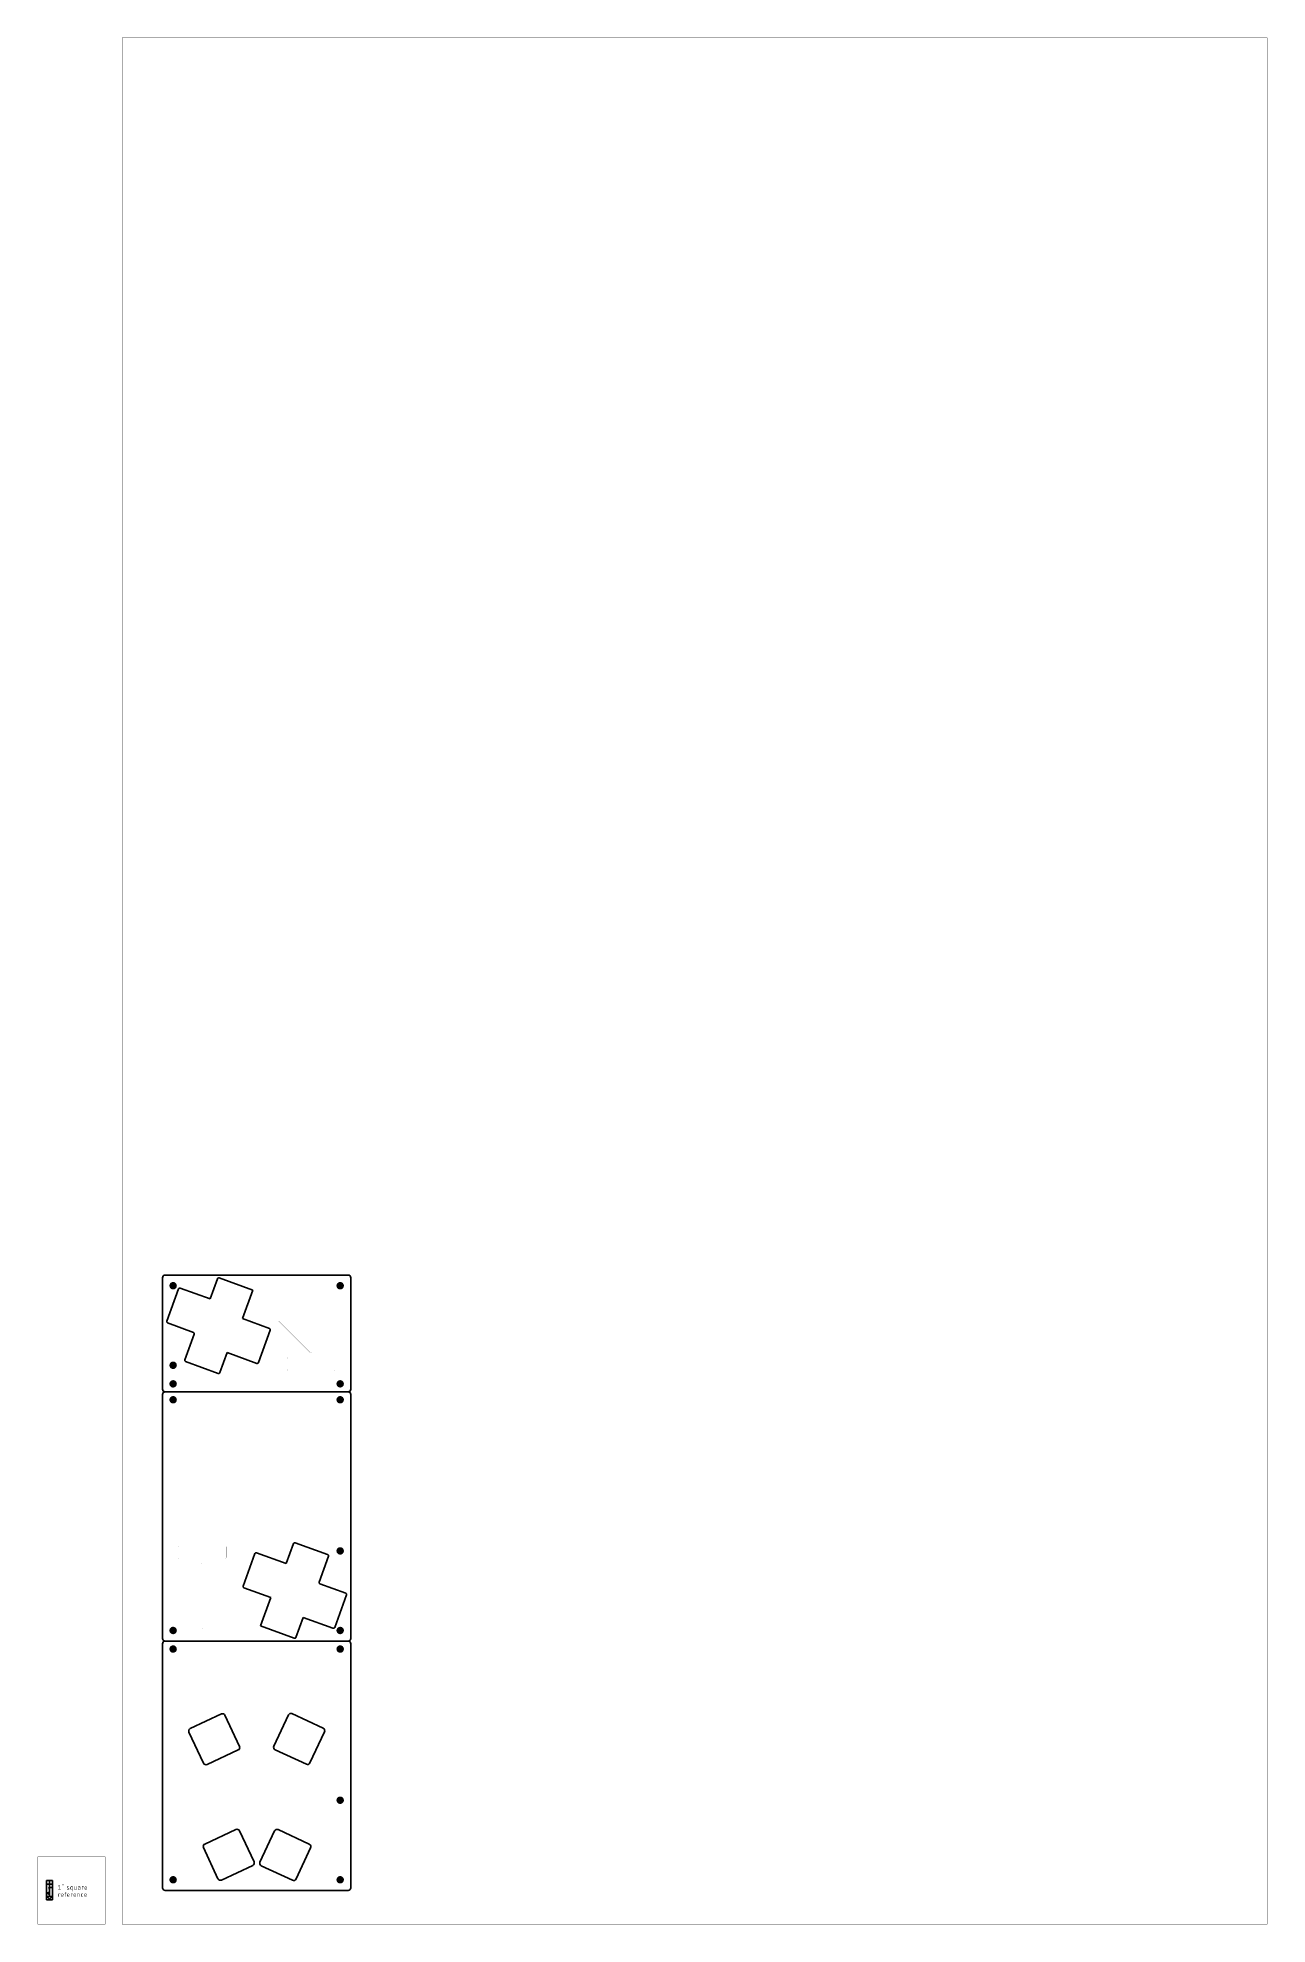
# Model space of a CAD drawing. Extents: x -32 to 432, y 0 to 711.
import ezdxf

# ---------------------------------------------------------------- set-up
doc = ezdxf.new("R2010")
doc.units = 0
for name, color, linetype in [('1', 14, 'CONTINUOUS'), ('20', 1, 'CONTINUOUS'), ('51', 250, 'CONTINUOUS')]:
    doc.layers.add(name, color=color, linetype=linetype)

msp = doc.modelspace()

# ---------------------------------------------------------------- linework, layer by layer
at = {"layer": '1', "const_width": 1.4}
for points in [[(19.24, 240, 1), (19.24, 241.4, 1), (19.24, 240)], [(82.24, 240, 1), (82.24, 241.4, 1), (82.24, 240)], [(19.24, 210, 1), (19.24, 211.4, 1), (19.24, 210)], [(19.24, 203, 1), (19.24, 204.4, 1), (19.24, 203)], [(82.24, 203, 1), (82.24, 204.4, 1), (82.24, 203)], [(19.24, 197, 1), (19.24, 198.4, 1), (19.24, 197)], [(82.24, 197, 1), (82.24, 198.4, 1), (82.24, 197)], [(82.24, 140, 1), (82.24, 141.4, 1), (82.24, 140)], [(19.24, 110, 1), (19.24, 111.4, 1), (19.24, 110)], [(82.24, 110, 1), (82.24, 111.4, 1), (82.24, 110)], [(19.24, 103, 1), (19.24, 104.4, 1), (19.24, 103)], [(82.24, 103, 1), (82.24, 104.4, 1), (82.24, 103)], [(82.24, 46, 1), (82.24, 47.4, 1), (82.24, 46)], [(19.24, 16, 1), (19.24, 17.4, 1), (19.24, 16)], [(82.24, 16, 1), (82.24, 17.4, 1), (82.24, 16)]]:
    msp.add_lwpolyline(points, format="xyb", dxfattribs=at)
at = {"layer": '20'}
for p, q in [((15.24, 243.7), (15.24, 206.7)), ((16.24, 244.7), (85.24, 244.7)), ((35.9114, 243.3238), (33.1532, 235.7459)), ((49.2381, 239.0054), (36.5522, 243.6227)), ((86.24, 206.7), (86.24, 243.7)), ((86.24, 243.7), (86.24, 206.7)), ((21.3114, 239.5238), (16.8651, 227.3078)), ((33.1532, 235.7459), (21.9522, 239.8227)), ((45.3412, 228.2988), (49.2381, 239.0054)), ((55.5682, 224.5764), (45.3412, 228.2988)), ((17.164, 226.667), (26.9212, 223.1157)), ((27.22, 222.4748), (23.6651, 212.7078)), ((51.4208, 211.7196), (55.8671, 223.9356)), ((36.8208, 207.9196), (39.579, 215.4975)), ((39.579, 215.4975), (50.78, 211.4207)), ((15.24, 206.7), (15.24, 201.7)), ((23.964, 212.067), (36.18, 207.6207)), ((86.24, 201.7), (86.24, 206.7)), ((86.24, 206.7), (86.24, 201.7)), ((15.24, 199.7), (15.24, 107.7)), ((16.24, 200.7), (85.24, 200.7)), ((86.24, 107.7), (86.24, 199.7)), ((86.24, 199.7), (86.24, 107.7)), ((64.6592, 143.4804), (61.901, 135.9025)), ((77.516, 139.333), (65.3, 143.7793)), ((50.0592, 139.6804), (45.6129, 127.4644)), ((61.901, 135.9025), (50.7, 139.9793)), ((74.26, 128.9252), (77.8149, 138.6922)), ((84.316, 124.733), (74.5588, 128.2844)), ((45.9118, 126.8236), (56.1388, 123.1012)), ((56.1388, 123.1012), (52.2419, 112.3946)), ((80.1686, 111.8762), (84.6149, 124.0922)), ((65.5686, 108.0762), (68.3268, 115.6541)), ((68.3268, 115.6541), (79.5278, 111.5773)), ((52.2419, 112.3946), (64.9278, 107.7773)), ((15.24, 105.7), (15.24, 13.7)), ((85.24, 106.7), (16.24, 106.7)), ((86.24, 105.7), (86.24, 13.7)), ((86.24, 105.7), (86.24, 13.7)), ((37.4662, 79.2375), (25.6842, 73.7435)), ((44.2892, 66.9718), (38.7952, 78.7538)), ((62.7252, 78.8663), (57.2312, 67.0843)), ((75.8361, 73.8559), (64.0541, 79.35)), ((25.2005, 72.4145), (30.6946, 60.6325)), ((70.8258, 60.745), (76.3198, 72.527)), ((32.0235, 60.1488), (43.8055, 65.6429)), ((57.7148, 65.7553), (69.4968, 60.2613)), ((42.9295, 35.6799), (31.1475, 30.1858)), ((70.5962, 30.1084), (58.8142, 35.6025)), ((30.6638, 28.8569), (36.1579, 17.0749)), ((49.7525, 23.4142), (44.2584, 35.1962)), ((57.4852, 35.1188), (51.9912, 23.3368)), ((65.5858, 16.9975), (71.0799, 28.7795)), ((37.4868, 16.5912), (49.2688, 22.0852)), ((52.4749, 22.0079), (64.2569, 16.5138)), ((-28.56, 15.1), (-28.56, 16.39)), ((-28.56, 16.39), (-27.41, 16.39)), ((-28.56, 15.1), (-28.56, 11.74)), ((-28.56, 15.1), (-27.41, 15.1)), ((-27.41, 16.39), (-26.26, 16.39)), ((-27.41, 15.1), (-27.41, 16.39)), ((-27.41, 13.81), (-27.41, 15.1)), ((-27.41, 15.1), (-26.26, 15.1)), ((-26.26, 16.39), (-26.26, 15.1)), ((-26.26, 13.81), (-26.26, 15.1)), ((-28.56, 11.74), (-28.56, 10.45)), ((-28.56, 11.74), (-28.25, 11.74)), ((-28.56, 10.45), (-28.56, 9.16)), ((-28.41, 10.45), (-28.56, 10.45)), ((-28.56, 9.16), (-27.41, 9.16)), ((-28.41, 10.45), (-27.41, 10.45)), ((-27.41, 9.45), (-28.41, 10.45)), ((-27.41, 12.01), (-28.25, 11.74)), ((-28.25, 11.74), (-27.41, 11)), ((-27.68, 13.81), (-27.41, 12.81)), ((-27.68, 13.81), (-27.41, 13.81)), ((-27.41, 13.81), (-26.26, 13.81)), ((-27.41, 12.81), (-27.41, 13.81)), ((-27.41, 12.01), (-27.41, 12.81)), ((-27.41, 11), (-27.41, 12.01)), ((-27.41, 11), (-27.41, 10.45)), ((-27.41, 10.45), (-26.41, 10.45)), ((-26.41, 10.45), (-27.41, 9.45)), ((-27.41, 9.45), (-27.41, 9.16)), ((-27.41, 9.16), (-26.26, 9.16)), ((-26.26, 10.45), (-26.41, 10.45)), ((-26.26, 10.45), (-26.26, 13.81)), ((-26.26, 9.16), (-26.26, 10.45)), ((16.24, 12.7), (85.24, 12.7))]:
    msp.add_line(p, q, dxfattribs=at)
for points, const_width in [([(59.0936, 228.0536), (70.8864, 239.8464)], 0.01), ([(71.5936, 239.8464), (83.3864, 228.0536)], 0.01), ([(70.8864, 215.5536), (59.0936, 227.3464)], 0.01), ([(83.3864, 227.3464), (71.5936, 215.5536)], 0.01), ([(62.74, 213.7), (79.74, 213.7)], 0.01), ([(15.24, 206.7), (86.24, 206.7)], 0.01), ([(62.24, 209.2), (62.24, 213.2)], 0.01), ([(79.74, 208.7), (62.74, 208.7)], 0.01), ([(80.24, 209.2), (80.24, 213.2)], 0.01), ([(21.74, 142.7), (38.74, 142.7)], 0.01), ([(18.0936, 124.0536), (29.8864, 135.8464)], 0.01), ([(21.24, 142.2), (21.24, 138.2)], 0.01), ([(38.74, 137.7), (21.74, 137.7)], 0.01), ([(30.5936, 135.8464), (42.3864, 124.0536)], 0.01), ([(39.24, 142.2), (39.24, 138.2)], 0.01), ([(29.8864, 111.5536), (18.0936, 123.3464)], 0.01), ([(42.3864, 123.3464), (30.5936, 111.5536)], 0.01), ([(-31.75, 25.4), (-31.75, 0)], 0.1524), ([(-6.35, 25.4), (-31.75, 25.4)], 0.1524), ([(-6.35, 0), (-6.35, 25.4)], 0.1524), ([(-24.0823, 14.2851), (-23.6308, 14.6463)], 0.1524), ([(-23.6308, 14.6463), (-23.6308, 13.0207)], 0.1524), ([(-22.6061, 14.6463), (-22.6061, 15.0075)], 0.1524), ([(-22.1545, 14.6463), (-22.1545, 15.0075)], 0.1524), ([(-24.0823, 13.0207), (-23.1792, 13.0207)], 0.1524), ([(-23.9287, 10.3537), (-23.9287, 11.4374)], 0.1524), ([(-23.9287, 11.4374), (-23.3869, 11.4374)], 0.1524), ([(-23.3869, 11.4374), (-23.3869, 11.2568)], 0.1524), ([(-22.8951, 10.6246), (-22.8951, 11.0762)], 0.1524), ([(-22.1727, 10.8956), (-22.8951, 10.8956)], 0.1524), ([(-22.1727, 10.3537), (-22.6242, 10.3537)], 0.1524), ([(-22.1727, 11.0762), (-22.1727, 10.8956)], 0.1524), ([(-21.6323, 11.4374), (-21.0904, 11.4374)], 0.1524), ([(-21.4517, 10.3537), (-21.4517, 11.7084)], 0.1524), ([(-21.1807, 11.9793), (-21.0904, 11.9793)], 0.1524), ([(-20.6547, 10.6246), (-20.6547, 11.0762)], 0.1524), ([(-19.9322, 10.8956), (-20.6547, 10.8956)], 0.1524), ([(-20.1746, 13.4723), (-20.6261, 13.6529)], 0.1524), ([(-19.9322, 10.3537), (-20.3837, 10.3537)], 0.1524), ([(-19.9322, 11.0762), (-19.9322, 10.8956)], 0.1524), ([(-19.4142, 13.8335), (-19.4142, 13.2916)], 0.1524), ([(-19.2394, 10.3537), (-19.2394, 11.4374)], 0.1524), ([(-19.2394, 11.4374), (-18.6975, 11.4374)], 0.1524), ([(-18.6917, 14.1044), (-19.1433, 14.1044)], 0.1524), ([(-19.1433, 13.0207), (-18.6917, 13.0207)], 0.1524), ([(-18.6975, 11.4374), (-18.6975, 11.2568)], 0.1524), ([(-18.6917, 12.4788), (-18.6917, 14.1044)], 0.1524), ([(-18.2058, 10.6246), (-18.2058, 11.0762)], 0.1524), ([(-17.4833, 10.8956), (-18.2058, 10.8956)], 0.1524), ([(-17.948, 14.1044), (-17.948, 13.2916)], 0.1524), ([(-17.4833, 10.3537), (-17.9348, 10.3537)], 0.1524), ([(-17.677, 13.0207), (-17.2255, 13.0207)], 0.1524), ([(-17.4833, 11.0762), (-17.4833, 10.8956)], 0.1524), ([(-17.2255, 13.0207), (-17.2255, 14.1044)], 0.1524), ([(-16.799, 10.3537), (-16.799, 11.4374)], 0.1524), ([(-16.799, 11.4374), (-16.3474, 11.4374)], 0.1524), ([(-16.0969, 14.1044), (-16.4582, 14.1044)], 0.1524), ([(-15.826, 13.6529), (-16.2324, 13.6529)], 0.1524), ([(-16.2324, 13.0207), (-15.826, 13.0207)], 0.1524), ([(-16.0765, 11.1665), (-16.0765, 10.3537)], 0.1524), ([(-15.826, 13.0207), (-15.826, 13.8335)], 0.1524), ([(-15.3904, 10.6246), (-15.3904, 11.1665)], 0.1524), ([(-15.1195, 11.4374), (-14.7582, 11.4374)], 0.1524), ([(-14.7582, 10.3537), (-15.1195, 10.3537)], 0.1524), ([(-15.0737, 13.0207), (-15.0737, 14.1044)], 0.1524), ([(-15.0737, 14.1044), (-14.5319, 14.1044)], 0.1524), ([(-14.5319, 14.1044), (-14.5319, 13.9238)], 0.1524), ([(-14.1938, 10.6246), (-14.1938, 11.0762)], 0.1524), ([(-13.4713, 10.8956), (-14.1938, 10.8956)], 0.1524), ([(-14.0402, 13.2916), (-14.0402, 13.7432)], 0.1524), ([(-13.3177, 13.5626), (-14.0402, 13.5626)], 0.1524), ([(-13.4713, 10.3537), (-13.9228, 10.3537)], 0.1524), ([(-13.3177, 13.0207), (-13.7692, 13.0207)], 0.1524), ([(-13.4713, 11.0762), (-13.4713, 10.8956)], 0.1524), ([(-13.3177, 13.7432), (-13.3177, 13.5626)], 0.1524), ([(-31.75, 0), (-6.35, 0)], 0.1524)]:
    msp.add_lwpolyline(points, dxfattribs=dict(at, const_width=const_width))
for points, const_width in [([(71.5936, 239.8464, 0.4142), (70.8864, 239.8464)], 0.01), ([(70.8847, 239.8482, 1), (70.8882, 239.8447)], 0.005), ([(70.8882, 239.8447, 1), (70.8847, 239.8482)], 0.005), ([(71.5953, 239.8482, 1), (71.5918, 239.8447)], 0.005), ([(71.5918, 239.8447, 1), (71.5953, 239.8482)], 0.005), ([(59.0936, 228.0536, 0.4142), (59.0936, 227.3464)], 0.01), ([(59.0918, 228.0553, 1), (59.0953, 228.0518)], 0.005), ([(59.0953, 228.0518, 1), (59.0918, 228.0553)], 0.005), ([(83.3864, 227.3464, 0.4142), (83.3864, 228.0536)], 0.01), ([(83.3882, 228.0553, 1), (83.3847, 228.0518)], 0.005), ([(83.3847, 228.0518, 1), (83.3882, 228.0553)], 0.005), ([(59.0953, 227.3482, 1), (59.0918, 227.3447)], 0.005), ([(59.0918, 227.3447, 1), (59.0953, 227.3482)], 0.005), ([(83.3847, 227.3482, 1), (83.3882, 227.3447)], 0.005), ([(83.3882, 227.3447, 1), (83.3847, 227.3482)], 0.005), ([(62.74, 213.7, 0.4142), (62.24, 213.2)], 0.01), ([(62.74, 213.7025, 1), (62.74, 213.6975)], 0.005), ([(62.74, 213.6975, 1), (62.74, 213.7025)], 0.005), ([(70.8864, 215.5536, 0.4142), (71.5936, 215.5536)], 0.01), ([(70.8882, 215.5553, 1), (70.8847, 215.5518)], 0.005), ([(70.8847, 215.5518, 1), (70.8882, 215.5553)], 0.005), ([(71.5918, 215.5553, 1), (71.5953, 215.5518)], 0.005), ([(71.5953, 215.5518, 1), (71.5918, 215.5553)], 0.005), ([(80.24, 213.2, 0.4142), (79.74, 213.7)], 0.01), ([(79.74, 213.7025, 1), (79.74, 213.6975)], 0.005), ([(79.74, 213.6975, 1), (79.74, 213.7025)], 0.005), ([(15.24, 206.7025, 1), (15.24, 206.6975)], 0.005), ([(62.2425, 213.2, 1), (62.2375, 213.2)], 0.005), ([(62.2375, 213.2, 1), (62.2425, 213.2)], 0.005), ([(62.24, 209.2, 0.4142), (62.74, 208.7)], 0.01), ([(62.2425, 209.2, 1), (62.2375, 209.2)], 0.005), ([(62.2375, 209.2, 1), (62.2425, 209.2)], 0.005), ([(62.74, 208.7025, 1), (62.74, 208.6975)], 0.005), ([(62.74, 208.6975, 1), (62.74, 208.7025)], 0.005), ([(79.74, 208.7, 0.4142), (80.24, 209.2)], 0.01), ([(79.74, 208.7025, 1), (79.74, 208.6975)], 0.005), ([(79.74, 208.6975, 1), (79.74, 208.7025)], 0.005), ([(80.2425, 213.2, 1), (80.2375, 213.2)], 0.005), ([(80.2375, 213.2, 1), (80.2425, 213.2)], 0.005), ([(80.2425, 209.2, 1), (80.2375, 209.2)], 0.005), ([(80.2375, 209.2, 1), (80.2425, 209.2)], 0.005), ([(86.24, 206.6975, 1), (86.24, 206.7025)], 0.005), ([(21.74, 142.7, 0.4142), (21.24, 142.2)], 0.01), ([(21.74, 142.7025, 1), (21.74, 142.6975)], 0.005), ([(21.74, 142.6975, 1), (21.74, 142.7025)], 0.005), ([(39.24, 142.2, 0.4142), (38.74, 142.7)], 0.01), ([(38.74, 142.7025, 1), (38.74, 142.6975)], 0.005), ([(38.74, 142.6975, 1), (38.74, 142.7025)], 0.005), ([(21.2425, 142.2, 1), (21.2375, 142.2)], 0.005), ([(21.2375, 142.2, 1), (21.2425, 142.2)], 0.005), ([(21.24, 138.2, 0.4142), (21.74, 137.7)], 0.01), ([(21.2425, 138.2, 1), (21.2375, 138.2)], 0.005), ([(21.2375, 138.2, 1), (21.2425, 138.2)], 0.005), ([(21.74, 137.7025, 1), (21.74, 137.6975)], 0.005), ([(21.74, 137.6975, 1), (21.74, 137.7025)], 0.005), ([(30.5936, 135.8464, 0.4142), (29.8864, 135.8464)], 0.01), ([(29.8847, 135.8482, 1), (29.8882, 135.8447)], 0.005), ([(29.8882, 135.8447, 1), (29.8847, 135.8482)], 0.005), ([(30.5953, 135.8482, 1), (30.5918, 135.8447)], 0.005), ([(30.5918, 135.8447, 1), (30.5953, 135.8482)], 0.005), ([(38.74, 137.7, 0.4142), (39.24, 138.2)], 0.01), ([(38.74, 137.7025, 1), (38.74, 137.6975)], 0.005), ([(38.74, 137.6975, 1), (38.74, 137.7025)], 0.005), ([(39.2425, 142.2, 1), (39.2375, 142.2)], 0.005), ([(39.2375, 142.2, 1), (39.2425, 142.2)], 0.005), ([(39.2425, 138.2, 1), (39.2375, 138.2)], 0.005), ([(39.2375, 138.2, 1), (39.2425, 138.2)], 0.005), ([(18.0936, 124.0536, 0.4142), (18.0936, 123.3464)], 0.01), ([(18.0918, 124.0553, 1), (18.0953, 124.0518)], 0.005), ([(18.0953, 123.3482, 1), (18.0918, 123.3447)], 0.005), ([(18.0953, 124.0518, 1), (18.0918, 124.0553)], 0.005), ([(18.0918, 123.3447, 1), (18.0953, 123.3482)], 0.005), ([(42.3864, 123.3464, 0.4142), (42.3864, 124.0536)], 0.01), ([(42.3882, 124.0553, 1), (42.3847, 124.0518)], 0.005), ([(42.3847, 123.3482, 1), (42.3882, 123.3447)], 0.005), ([(42.3847, 124.0518, 1), (42.3882, 124.0553)], 0.005), ([(42.3882, 123.3447, 1), (42.3847, 123.3482)], 0.005), ([(29.8864, 111.5536, 0.4142), (30.5936, 111.5536)], 0.01), ([(29.8882, 111.5553, 1), (29.8847, 111.5518)], 0.005), ([(29.8847, 111.5518, 1), (29.8882, 111.5553)], 0.005), ([(30.5918, 111.5553, 1), (30.5953, 111.5518)], 0.005), ([(30.5953, 111.5518, 1), (30.5918, 111.5553)], 0.005), ([(-31.7119, 25.4, 1), (-31.7881, 25.4)], 0.0762), ([(-31.75, 25.4381, 1), (-31.75, 25.3619)], 0.0762), ([(-6.3119, 25.4, 1), (-6.3881, 25.4)], 0.0762), ([(-6.35, 25.3619, 1), (-6.35, 25.4381)], 0.0762), ([(-24.1061, 14.3148, 1), (-24.0585, 14.2553)], 0.0762), ([(-23.5927, 14.6463, 1), (-23.6689, 14.6463)], 0.0762), ([(-23.607, 14.6165, 1), (-23.6546, 14.6761)], 0.0762), ([(-22.568, 15.0075, 1), (-22.6442, 15.0075)], 0.0762), ([(-22.6442, 14.6463, 1), (-22.568, 14.6463)], 0.0762), ([(-22.1164, 15.0075, 1), (-22.1926, 15.0075)], 0.0762), ([(-22.1926, 14.6463, 1), (-22.1164, 14.6463)], 0.0762), ([(-24.0823, 13.0588, 1), (-24.0823, 12.9826)], 0.0762), ([(-23.8906, 11.4374, 1), (-23.9668, 11.4374)], 0.0762), ([(-23.9287, 11.4755, 1), (-23.9287, 11.3993)], 0.0762), ([(-23.9668, 10.3537, 1), (-23.8906, 10.3537)], 0.0762), ([(-23.6689, 13.0207, 1), (-23.5927, 13.0207)], 0.0762), ([(-23.3488, 11.4374, 1), (-23.425, 11.4374)], 0.0762), ([(-23.425, 11.2568, 1), (-23.3488, 11.2568)], 0.0762), ([(-23.3869, 11.3993, 1), (-23.3869, 11.4755)], 0.0762), ([(-23.1792, 12.9826, 1), (-23.1792, 13.0588)], 0.0762), ([(-22.1727, 11.0762, 1), (-22.8951, 11.0762)], 0.1524), ([(-22.857, 11.0762, 1), (-22.9332, 11.0762)], 0.0762), ([(-22.9332, 11.0762, 1), (-22.857, 11.0762)], 0.0762), ([(-22.8951, 10.9337, 1), (-22.8951, 10.8575)], 0.0762), ([(-22.8951, 10.6246, 0.4142), (-22.6242, 10.3537)], 0.1524), ([(-22.857, 10.6246, 1), (-22.9332, 10.6246)], 0.0762), ([(-22.9332, 10.6246, 1), (-22.857, 10.6246)], 0.0762), ([(-22.6242, 10.3918, 1), (-22.6242, 10.3156)], 0.0762), ([(-22.6242, 10.3156, 1), (-22.6242, 10.3918)], 0.0762), ([(-22.1346, 11.0762, 1), (-22.2108, 11.0762)], 0.0762), ([(-22.2108, 11.0762, 1), (-22.1346, 11.0762)], 0.0762), ([(-22.2108, 10.8956, 1), (-22.1346, 10.8956)], 0.0762), ([(-22.1727, 10.8575, 1), (-22.1727, 10.9337)], 0.0762), ([(-22.1727, 10.3156, 1), (-22.1727, 10.3918)], 0.0762), ([(-21.6323, 11.4755, 1), (-21.6323, 11.3993)], 0.0762), ([(-21.1807, 11.9793, 0.4142), (-21.4517, 11.7084)], 0.1524), ([(-21.4136, 11.7084, 1), (-21.4898, 11.7084)], 0.0762), ([(-21.4898, 11.7084, 1), (-21.4136, 11.7084)], 0.0762), ([(-21.4898, 10.3537, 1), (-21.4136, 10.3537)], 0.0762), ([(-21.1807, 12.0174, 1), (-21.1807, 11.9412)], 0.0762), ([(-21.1807, 11.9412, 1), (-21.1807, 12.0174)], 0.0762), ([(-21.0904, 11.9412, 1), (-21.0904, 12.0174)], 0.0762), ([(-21.0904, 11.3993, 1), (-21.0904, 11.4755)], 0.0762), ([(-20.5358, 14.1044, 0.8318), (-20.6261, 13.6529)], 0.1524), ([(-20.7487, 13.1469, 1), (-20.7745, 13.0752)], 0.0762), ([(-20.7616, 13.111, 0.083), (-20.2649, 13.0207)], 0.1524), ([(-19.9322, 11.0762, 1), (-20.6547, 11.0762)], 0.1524), ([(-20.6166, 11.0762, 1), (-20.6928, 11.0762)], 0.0762), ([(-20.6928, 11.0762, 1), (-20.6166, 11.0762)], 0.0762), ([(-20.6547, 10.9337, 1), (-20.6547, 10.8575)], 0.0762), ([(-20.6547, 10.6246, 0.4142), (-20.3837, 10.3537)], 0.1524), ([(-20.6166, 10.6246, 1), (-20.6928, 10.6246)], 0.0762), ([(-20.6928, 10.6246, 1), (-20.6166, 10.6246)], 0.0762), ([(-20.612, 13.6882, 1), (-20.6403, 13.6175)], 0.0762), ([(-20.6403, 13.6175, 1), (-20.612, 13.6883)], 0.0762), ([(-20.1294, 14.0141, 0.1025), (-20.5358, 14.1044)], 0.1524), ([(-20.5353, 14.1425, 1), (-20.5363, 14.0663)], 0.0762), ([(-20.5363, 14.0663, 1), (-20.5353, 14.1425)], 0.0762), ([(-20.3837, 10.3918, 1), (-20.3837, 10.3156)], 0.0762), ([(-20.3837, 10.3156, 1), (-20.3837, 10.3918)], 0.0762), ([(-20.2649, 13.0207, 0.8318), (-20.1746, 13.4723)], 0.1524), ([(-20.2643, 13.0588, 1), (-20.2654, 12.9826)], 0.0762), ([(-20.2654, 12.9826, 1), (-20.2643, 13.0588)], 0.0762), ([(-20.1604, 13.5076, 1), (-20.1887, 13.4369)], 0.0762), ([(-20.1887, 13.4369, 1), (-20.1604, 13.5076)], 0.0762), ([(-20.145, 13.9794, 1), (-20.1138, 14.0489)], 0.0762), ([(-19.8941, 11.0762, 1), (-19.9703, 11.0762)], 0.0762), ([(-19.9703, 11.0762, 1), (-19.8941, 11.0762)], 0.0762), ([(-19.9703, 10.8956, 1), (-19.8941, 10.8956)], 0.0762), ([(-19.9322, 10.8575, 1), (-19.9322, 10.9337)], 0.0762), ([(-19.9322, 10.3156, 1), (-19.9322, 10.3918)], 0.0762), ([(-19.1433, 14.1044, 0.4142), (-19.4142, 13.8335)], 0.1524), ([(-19.3761, 13.8335, 1), (-19.4523, 13.8335)], 0.0762), ([(-19.4523, 13.8335, 1), (-19.3761, 13.8335)], 0.0762), ([(-19.4142, 13.2916, 0.4142), (-19.1433, 13.0207)], 0.1524), ([(-19.3761, 13.2916, 1), (-19.4523, 13.2916)], 0.0762), ([(-19.4523, 13.2916, 1), (-19.3761, 13.2916)], 0.0762), ([(-19.2013, 11.4374, 1), (-19.2775, 11.4374)], 0.0762), ([(-19.2394, 11.4755, 1), (-19.2394, 11.3993)], 0.0762), ([(-19.2775, 10.3537, 1), (-19.2013, 10.3537)], 0.0762), ([(-19.1433, 14.1425, 1), (-19.1433, 14.0663)], 0.0762), ([(-19.1433, 13.0588, 1), (-19.1433, 12.9826)], 0.0762), ([(-19.1433, 14.0663, 1), (-19.1433, 14.1425)], 0.0762), ([(-19.1433, 12.9826, 1), (-19.1433, 13.0588)], 0.0762), ([(-18.6594, 11.4374, 1), (-18.7356, 11.4374)], 0.0762), ([(-18.7356, 11.2568, 1), (-18.6594, 11.2568)], 0.0762), ([(-18.6536, 14.1044, 1), (-18.7298, 14.1044)], 0.0762), ([(-18.7298, 12.4788, 1), (-18.6536, 12.4788)], 0.0762), ([(-18.6975, 11.3993, 1), (-18.6975, 11.4755)], 0.0762), ([(-18.6917, 14.0663, 1), (-18.6917, 14.1425)], 0.0762), ([(-18.6917, 12.9826, 1), (-18.6917, 13.0588)], 0.0762), ([(-17.4833, 11.0762, 1), (-18.2058, 11.0762)], 0.1524), ([(-18.1677, 11.0762, 1), (-18.2439, 11.0762)], 0.0762), ([(-18.2439, 11.0762, 1), (-18.1677, 11.0762)], 0.0762), ([(-18.2058, 10.9337, 1), (-18.2058, 10.8575)], 0.0762), ([(-18.2058, 10.6246, 0.4142), (-17.9348, 10.3537)], 0.1524), ([(-18.1677, 10.6246, 1), (-18.2439, 10.6246)], 0.0762), ([(-18.2439, 10.6246, 1), (-18.1677, 10.6246)], 0.0762), ([(-17.9099, 14.1044, 1), (-17.9861, 14.1044)], 0.0762), ([(-17.948, 13.2916, 0.4142), (-17.677, 13.0207)], 0.1524), ([(-17.9099, 13.2916, 1), (-17.9861, 13.2916)], 0.0762), ([(-17.9861, 13.2916, 1), (-17.9099, 13.2916)], 0.0762), ([(-17.9348, 10.3918, 1), (-17.9348, 10.3156)], 0.0762), ([(-17.9348, 10.3156, 1), (-17.9348, 10.3918)], 0.0762), ([(-17.677, 13.0588, 1), (-17.677, 12.9826)], 0.0762), ([(-17.677, 12.9826, 1), (-17.677, 13.0588)], 0.0762), ([(-17.4452, 11.0762, 1), (-17.5214, 11.0762)], 0.0762), ([(-17.5214, 11.0762, 1), (-17.4452, 11.0762)], 0.0762), ([(-17.5214, 10.8956, 1), (-17.4452, 10.8956)], 0.0762), ([(-17.4833, 10.8575, 1), (-17.4833, 10.9337)], 0.0762), ([(-17.4833, 10.3156, 1), (-17.4833, 10.3918)], 0.0762), ([(-17.1874, 14.1044, 1), (-17.2636, 14.1044)], 0.0762), ([(-17.2636, 13.0207, 1), (-17.1874, 13.0207)], 0.0762), ([(-17.2255, 12.9826, 1), (-17.2255, 13.0588)], 0.0762), ([(-16.7609, 11.4374, 1), (-16.8371, 11.4374)], 0.0762), ([(-16.799, 11.4755, 1), (-16.799, 11.3993)], 0.0762), ([(-16.8371, 10.3537, 1), (-16.7609, 10.3537)], 0.0762), ([(-16.2324, 13.6529, 1), (-16.2324, 13.0207)], 0.1524), ([(-16.4582, 14.1425, 1), (-16.4582, 14.0663)], 0.0762), ([(-16.0765, 11.1665, 0.4142), (-16.3474, 11.4374)], 0.1524), ([(-16.3474, 11.4755, 1), (-16.3474, 11.3993)], 0.0762), ([(-16.3474, 11.3993, 1), (-16.3474, 11.4755)], 0.0762), ([(-16.2324, 13.691, 1), (-16.2324, 13.6148)], 0.0762), ([(-16.2324, 13.0588, 1), (-16.2324, 12.9826)], 0.0762), ([(-16.2324, 13.6148, 1), (-16.2324, 13.691)], 0.0762), ([(-16.2324, 12.9826, 1), (-16.2324, 13.0588)], 0.0762), ([(-15.826, 13.8335, 0.4142), (-16.0969, 14.1044)], 0.1524), ([(-16.0969, 14.1425, 1), (-16.0969, 14.0663)], 0.0762), ([(-16.0384, 11.1665, 1), (-16.1146, 11.1665)], 0.0762), ([(-16.1146, 11.1665, 1), (-16.0384, 11.1665)], 0.0762), ([(-16.1146, 10.3537, 1), (-16.0384, 10.3537)], 0.0762), ([(-16.0969, 14.0663, 1), (-16.0969, 14.1425)], 0.0762), ([(-15.7879, 13.8335, 1), (-15.8641, 13.8335)], 0.0762), ([(-15.8641, 13.8335, 1), (-15.7879, 13.8335)], 0.0762), ([(-15.8641, 13.0207, 1), (-15.7879, 13.0207)], 0.0762), ([(-15.826, 13.6148, 1), (-15.826, 13.691)], 0.0762), ([(-15.826, 12.9826, 1), (-15.826, 13.0588)], 0.0762), ([(-15.1195, 11.4374, 0.4142), (-15.3904, 11.1665)], 0.1524), ([(-15.3523, 11.1665, 1), (-15.4285, 11.1665)], 0.0762), ([(-15.4285, 11.1665, 1), (-15.3523, 11.1665)], 0.0762), ([(-15.3904, 10.6246, 0.4142), (-15.1195, 10.3537)], 0.1524), ([(-15.3523, 10.6246, 1), (-15.4285, 10.6246)], 0.0762), ([(-15.4285, 10.6246, 1), (-15.3523, 10.6246)], 0.0762), ([(-15.1195, 11.4755, 1), (-15.1195, 11.3993)], 0.0762), ([(-15.1195, 10.3918, 1), (-15.1195, 10.3156)], 0.0762), ([(-15.1195, 11.3993, 1), (-15.1195, 11.4755)], 0.0762), ([(-15.1195, 10.3156, 1), (-15.1195, 10.3918)], 0.0762), ([(-15.0356, 14.1044, 1), (-15.1118, 14.1044)], 0.0762), ([(-15.0737, 14.1425, 1), (-15.0737, 14.0663)], 0.0762), ([(-15.1118, 13.0207, 1), (-15.0356, 13.0207)], 0.0762), ([(-14.7582, 11.3993, 1), (-14.7582, 11.4755)], 0.0762), ([(-14.7582, 10.3156, 1), (-14.7582, 10.3918)], 0.0762), ([(-14.4938, 14.1044, 1), (-14.57, 14.1044)], 0.0762), ([(-14.57, 13.9238, 1), (-14.4938, 13.9238)], 0.0762), ([(-14.5319, 14.0663, 1), (-14.5319, 14.1425)], 0.0762), ([(-13.4713, 11.0762, 1), (-14.1938, 11.0762)], 0.1524), ([(-14.1557, 11.0762, 1), (-14.2319, 11.0762)], 0.0762), ([(-14.2319, 11.0762, 1), (-14.1557, 11.0762)], 0.0762), ([(-14.1938, 10.9337, 1), (-14.1938, 10.8575)], 0.0762), ([(-14.1938, 10.6246, 0.4142), (-13.9228, 10.3537)], 0.1524), ([(-14.1557, 10.6246, 1), (-14.2319, 10.6246)], 0.0762), ([(-14.2319, 10.6246, 1), (-14.1557, 10.6246)], 0.0762), ([(-13.3177, 13.7432, 1), (-14.0402, 13.7432)], 0.1524), ([(-14.0021, 13.7432, 1), (-14.0783, 13.7432)], 0.0762), ([(-14.0783, 13.7432, 1), (-14.0021, 13.7432)], 0.0762), ([(-14.0402, 13.6007, 1), (-14.0402, 13.5245)], 0.0762), ([(-14.0402, 13.2916, 0.4142), (-13.7692, 13.0207)], 0.1524), ([(-14.0021, 13.2916, 1), (-14.0783, 13.2916)], 0.0762), ([(-14.0783, 13.2916, 1), (-14.0021, 13.2916)], 0.0762), ([(-13.9228, 10.3918, 1), (-13.9228, 10.3156)], 0.0762), ([(-13.9228, 10.3156, 1), (-13.9228, 10.3918)], 0.0762), ([(-13.7692, 13.0588, 1), (-13.7692, 12.9826)], 0.0762), ([(-13.7692, 12.9826, 1), (-13.7692, 13.0588)], 0.0762), ([(-13.4332, 11.0762, 1), (-13.5094, 11.0762)], 0.0762), ([(-13.5094, 11.0762, 1), (-13.4332, 11.0762)], 0.0762), ([(-13.5094, 10.8956, 1), (-13.4332, 10.8956)], 0.0762), ([(-13.4713, 10.8575, 1), (-13.4713, 10.9337)], 0.0762), ([(-13.4713, 10.3156, 1), (-13.4713, 10.3918)], 0.0762), ([(-13.2796, 13.7432, 1), (-13.3558, 13.7432)], 0.0762), ([(-13.3558, 13.7432, 1), (-13.2796, 13.7432)], 0.0762), ([(-13.3558, 13.5626, 1), (-13.2796, 13.5626)], 0.0762), ([(-13.3177, 13.5245, 1), (-13.3177, 13.6007)], 0.0762), ([(-13.3177, 12.9826, 1), (-13.3177, 13.0588)], 0.0762), ([(-31.75, 0.0381, 1), (-31.75, -0.0381)], 0.0762), ([(-31.7881, 0, 1), (-31.7119, 0)], 0.0762), ([(-6.3881, 0, 1), (-6.3119, 0)], 0.0762), ([(-6.35, -0.0381, 1), (-6.35, 0.0381)], 0.0762)]:
    msp.add_lwpolyline(points, format="xyb", dxfattribs=dict(at, const_width=const_width))
for centre, radius, start, end in [((16.24, 243.7), 1, 90, 180), ((36.3812, 243.1528), 0.5, 69.9998, 159.9999), ((85.24, 243.7), 1, 0, 90), ((21.7812, 239.3528), 0.5, 69.9998, 159.9999), ((17.335, 227.1368), 0.5, 160.0003, 250.0001), ((26.7502, 222.6458), 0.5, 340.0003, 70.0001), ((55.3972, 224.1066), 0.5, 340.0003, 70.0001), ((24.135, 212.5368), 0.5, 160.0003, 250.0001), ((36.351, 208.0906), 0.5, 249.9998, 339.9999), ((50.951, 211.8906), 0.5, 249.9998, 339.9999), ((16.24, 201.7), 1, 180, 270), ((16.24, 199.7), 1, 90, 180), ((85.24, 201.7), 1, 270, 0), ((85.24, 199.7), 1, 0, 90), ((65.129, 143.3094), 0.5, 69.9998, 159.9999), ((50.529, 139.5094), 0.5, 69.9998, 159.9999), ((77.345, 138.8632), 0.5, 340.0003, 70.0001), ((74.7298, 128.7542), 0.5, 160.0003, 250.0001), ((46.0828, 127.2934), 0.5, 160.0003, 250.0001), ((84.145, 124.2632), 0.5, 340.0003, 70.0001), ((16.24, 107.7), 1, 180, 270), ((65.0988, 108.2472), 0.5, 249.9998, 339.9999), ((79.6988, 112.0472), 0.5, 249.9998, 339.9999), ((85.24, 107.7), 1, 270, 0), ((16.24, 105.7), 1, 90, 180), ((85.24, 105.7), 1, 0, 90), ((37.8889, 78.3312), 1, 24.9999, 114.9999), ((63.6315, 78.4437), 1, 65, 155), ((26.1068, 72.8371), 1, 115.0001, 205.0001), ((75.4135, 72.9496), 1, 335, 65), ((43.3829, 66.5492), 1, 295, 25), ((58.1375, 66.6617), 1, 155, 245), ((31.6009, 61.0551), 1, 205.0001, 295.0001), ((69.9195, 61.1676), 1, 245, 335), ((43.3521, 34.7736), 1, 24.9999, 114.9999), ((58.3916, 34.6962), 1, 65.0001, 155.0001), ((31.5701, 29.2795), 1, 115.0001, 205.0001), ((70.1736, 29.2021), 1, 335.0001, 65.0001), ((48.8462, 22.9916), 1, 294.9999, 24.9999), ((52.8975, 22.9142), 1, 154.9999, 244.9999), ((37.0642, 17.4975), 1, 205.0001, 295.0001), ((64.6795, 17.4201), 1, 244.9999, 334.9999), ((16.24, 13.7), 1, 180, 270), ((85.24, 13.7), 1, 270, 0)]:
    msp.add_arc(centre, radius, start, end, dxfattribs=at)
at = {"layer": '51', "const_width": 0.1524}
for points in [[(0, 711.2), (0, 0)], [(431.8, 711.2), (0, 711.2)], [(431.8, 0), (431.8, 711.2)], [(0, 0), (431.8, 0)]]:
    msp.add_lwpolyline(points, dxfattribs=at)
at = {"layer": '51', "const_width": 0.0762}
for points in [[(0.0381, 711.2, 1), (-0.0381, 711.2)], [(0, 711.2381, 1), (0, 711.1619)], [(431.8381, 711.2, 1), (431.7619, 711.2)], [(431.8, 711.1619, 1), (431.8, 711.2381)], [(0, 0.0381, 1), (0, -0.0381)], [(-0.0381, 0, 1), (0.0381, 0)], [(431.7619, 0, 1), (431.8381, 0)], [(431.8, -0.0381, 1), (431.8, 0.0381)]]:
    msp.add_lwpolyline(points, format="xyb", dxfattribs=at)

doc.saveas('drawing.dxf')
